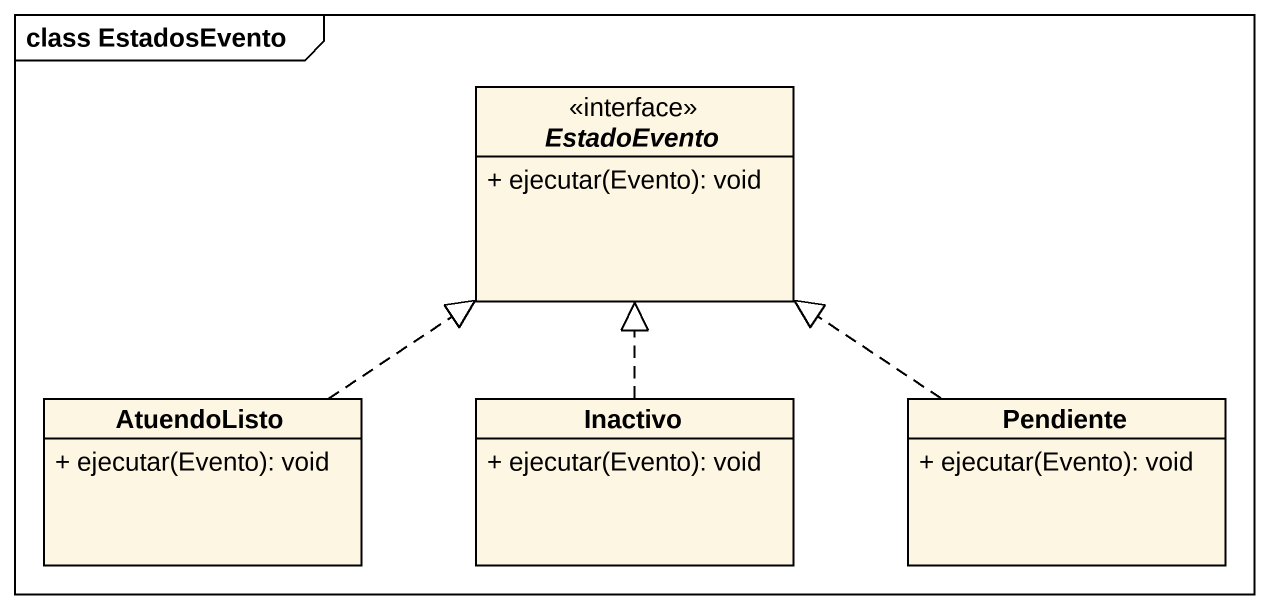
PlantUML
@startuml
mainframe class EstadosEvento
hide circle
hide empty members
skinparam classAttributeIconSize 0
interface EstadoEvento <<interface>> {
  + ejecutar(Evento): void
}
class AtuendoListo {
  + ejecutar(Evento): void
}
class Inactivo {
  + ejecutar(Evento): void
}
class Pendiente {
  + ejecutar(Evento): void
}
AtuendoListo .up.|> EstadoEvento
Inactivo .up.|> EstadoEvento
Pendiente .up.|> EstadoEvento
@enduml
